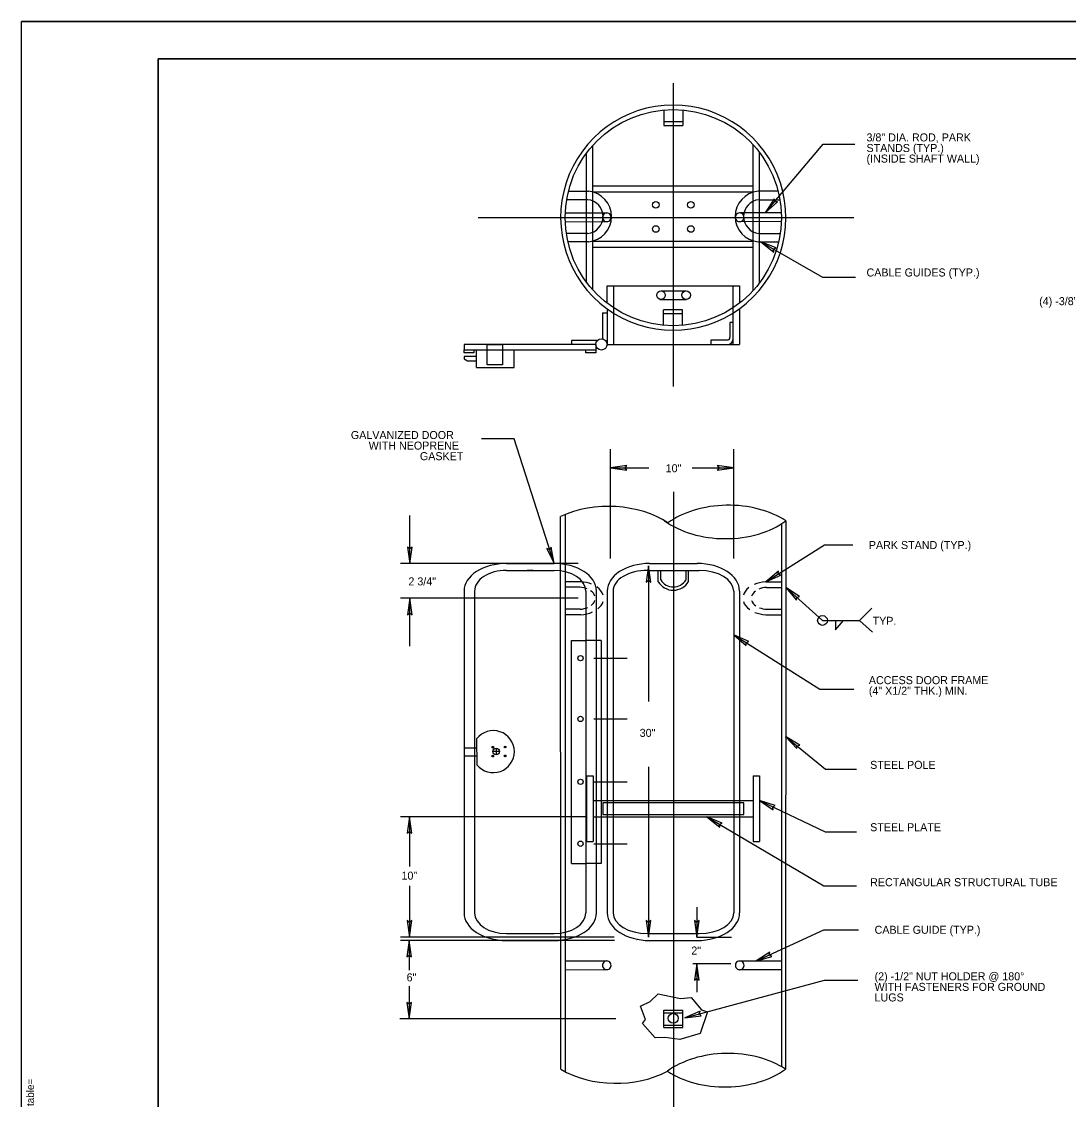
# Model space of a CAD drawing. Extents: x 507349 to 508397, y 495548 to 496208.
# Drawn here: x 507349.1 to 507771.9, y 495772.4 to 496207.8 of the extents above; entities that cross this region are included whole.
import ezdxf

# ---------------------------------------------------------------- set-up
doc = ezdxf.new("R2010")
doc.units = 0
doc.layers.add('1', color=7, linetype='Continuous')
doc.layers.add('41', color=7, linetype='Continuous')

msp = doc.modelspace()

# ---------------------------------------------------------------- linework, layer by layer
at = {"layer": '1'}
for p, q in [((508397.25, 496207.77), (507349.07, 496207.77)), ((507404.25, 496192.77), (507404.25, 495562.77)), ((508394.25, 496192.77), (507404.25, 496192.77)), ((507612.27, 496182.95), (507612.27, 496060.31)), ((507608.49, 496172.07), (507608.49, 496165.84)), ((507616.11, 496172.06), (507616.11, 496165.84)), ((507608.49, 496167.38), (507616.11, 496167.38)), ((507608.49, 496165.84), (507616.11, 496165.84)), ((507579.73, 496099.48), (507579.73, 496157.68)), ((507644.48, 496099.1), (507644.48, 496158.06)), ((507647.1, 496102.26), (507647.1, 496154.9)), ((507649.42, 496130.45), (507672.82, 496158.22)), ((507672.82, 496158.22), (507685.67, 496158.22)), ((507577.27, 496102.5), (507577.27, 496154.66)), ((507569.94, 496139.23), (507578.09, 496139.23)), ((507579.73, 496141.41), (507644.48, 496141.41)), ((507579.73, 496138.93), (507644.48, 496138.93)), ((507654.67, 496139.23), (507646.52, 496139.23)), ((507577.75, 496135.82), (507569.22, 496135.82)), ((507646.86, 496135.82), (507655.32, 496135.82)), ((507533.49, 496128.58), (507685.26, 496128.58)), ((507568.62, 496130.45), (507585.5, 496130.45)), ((507655.89, 496130.45), (507639.01, 496130.45)), ((507568.61, 496126.92), (507585.46, 496126.96)), ((507655.9, 496126.92), (507639.05, 496126.96)), ((507577.71, 496122.19), (507569.08, 496122.19)), ((507646.89, 496122.19), (507655.52, 496122.19)), ((507578.05, 496118.79), (507569.73, 496118.79)), ((507579.73, 496119.1), (507644.48, 496119.1)), ((507579.73, 496116.62), (507644.48, 496116.62)), ((507646.56, 496118.79), (507654.87, 496118.79)), ((507647.58, 496118.79), (507672.59, 496104.53)), ((507672.59, 496104.53), (507685.9, 496104.53)), ((507585.52, 496101.05), (507639.02, 496101.05)), ((507585.52, 496094.08), (507585.52, 496101.05)), ((507588.11, 496101.05), (507588.11, 496077.36)), ((507607.33, 496099.01), (507617.47, 496098.98)), ((507636.39, 496101.05), (507636.39, 496077.36)), ((507639.02, 496101.05), (507639.02, 496094.08)), ((507606.83, 496095.57), (507617.65, 496095.5)), ((507583.74, 496090.06), (507583.74, 496079.59)), ((507583.74, 496090.06), (507585.52, 496090.06)), ((507585.52, 496091.8), (507585.52, 496077.36)), ((507615.97, 496091.31), (507608.35, 496091.31)), ((507608.35, 496085.09), (507608.35, 496091.31)), ((507615.97, 496089.77), (507608.35, 496089.77)), ((507615.97, 496085.08), (507615.97, 496091.31)), ((507639.02, 496091.8), (507639.02, 496077.36)), ((507636.39, 496086.23), (507635.07, 496086.23)), ((507635.07, 496086.23), (507635.07, 496080.27)), ((507580.94, 496077.36), (507527.77, 496077.36)), ((507527.77, 496077.36), (507527.77, 496075.21)), ((507581.6, 496078.97), (507571.13, 496078.97)), ((507571.13, 496078.97), (507571.13, 496077.36)), ((507580.94, 496077.36), (507580.94, 496075.21)), ((507585.52, 496077.36), (507639.02, 496077.36)), ((507627.58, 496077.36), (507627.58, 496079.18)), ((507627.58, 496079.18), (507634.01, 496079.18)), ((507527.77, 496075.21), (507580.94, 496075.21)), ((507532.86, 496072.45), (507527.77, 496072.45)), ((507527.77, 496072.45), (507527.77, 496071.52)), ((507532.86, 496068.01), (507532.86, 496075.21)), ((507548.08, 496068.01), (507548.08, 496075.21)), ((507527.77, 496071.52), (507529.14, 496070.76)), ((507529.14, 496070.76), (507532.86, 496070.76)), ((507532.86, 496068.01), (507548.08, 496068.01)), ((507548, 496039.28), (507534.76, 496039.28)), ((507564.11, 495988.88), (507548, 496039.28)), ((507586.88, 495990.88), (507586.88, 496035.07)), ((507636.68, 495990.88), (507636.68, 496035.07)), ((507586.88, 496027.5), (507602.38, 496027.5)), ((507619.89, 496027.5), (507636.68, 496027.5)), ((507612.32, 496017.77), (507612.32, 495762.93)), ((507505.94, 495988.88), (507505.94, 496008.23)), ((507566.8, 495988.88), (507566.79, 496007.89)), ((507568.62, 496008.68), (507568.62, 495783.63)), ((507655.93, 496004.84), (507655.93, 495785.68)), ((507657.75, 496006.11), (507657.54, 495784.66)), ((507649.6, 495981.46), (507673.42, 495996.39)), ((507673.42, 495996.39), (507684.86, 495996.39)), ((507573.92, 495988.88), (507502.11, 495988.88)), ((507544.87, 495988.88), (507564.11, 495988.88)), ((507544.87, 495986.1), (507564.11, 495986.1)), ((507555.72, 495986.1), (507553.26, 495986.1)), ((507566.87, 495836.61), (507566.8, 495988.88)), ((507601.88, 495986.1), (507622.76, 495986.1)), ((507602.23, 495988), (507602.23, 495933.15)), ((507602.7, 495988.88), (507621.94, 495988.88)), ((507606.19, 495981.53), (507606.19, 495986.1)), ((507607.21, 495982.29), (507607.21, 495986.1)), ((507617.43, 495982.3), (507617.43, 495986.1)), ((507618.45, 495981.55), (507618.45, 495986.1)), ((507574.9, 495981.48), (507568.62, 495981.48)), ((507649.6, 495981.46), (507655.93, 495981.46)), ((507527.77, 495977.75), (507527.77, 495847.74)), ((507532.05, 495977.75), (507532.05, 495914.35)), ((507574.58, 495979.26), (507568.62, 495979.26)), ((507576.94, 495977.75), (507576.94, 495847.74)), ((507581.21, 495847.74), (507581.21, 495977.75)), ((507585.6, 495977.75), (507585.6, 495847.74)), ((507587.96, 495977.75), (507587.96, 495847.74)), ((507636.68, 495977.75), (507636.68, 495847.74)), ((507636.68, 495977.75), (507636.68, 495847.74)), ((507639.08, 495977.75), (507639.08, 495847.74)), ((507649.95, 495979.25), (507655.93, 495979.25)), ((507657.75, 495979.25), (507672.55, 495965.87)), ((507573.92, 495974.83), (507502.11, 495974.83)), ((507505.94, 495955.48), (507505.94, 495974.83)), ((507574.61, 495970.39), (507568.62, 495970.39)), ((507574.95, 495968.18), (507568.62, 495968.18)), ((507649.65, 495968.17), (507655.93, 495968.17)), ((507649.98, 495970.38), (507655.93, 495970.38)), ((507687.54, 495965.87), (507692.48, 495970.78)), ((507672.55, 495965.87), (507687.54, 495965.87)), ((507677.74, 495965.87), (507677.74, 495962.06)), ((507677.74, 495962.06), (507681.07, 495965.87)), ((507687.54, 495965.87), (507692.74, 495961.16)), ((507636.68, 495960.06), (507671.53, 495938.17)), ((507571.13, 495957.74), (507577.17, 495957.74)), ((507571.13, 495867.75), (507571.13, 495957.74)), ((507583.22, 495957.74), (507577.17, 495957.74)), ((507583.22, 495957.74), (507583.22, 495867.75)), ((507580.24, 495950.64), (507593.63, 495950.64)), ((507671.53, 495938.17), (507685.22, 495938.17)), ((507580.24, 495926.11), (507593.63, 495926.11)), ((507532.86, 495918.08), (507532.98, 495907.58)), ((507657.67, 495919.01), (507673.72, 495905.87)), ((507532.9, 495914.35), (507527.77, 495914.35)), ((507527.77, 495914.35), (507527.77, 495912.75)), ((507527.77, 495912.23), (507527.77, 495911.13)), ((507527.77, 495911.13), (507532.94, 495911.13)), ((507532.05, 495914.35), (507532.05, 495911.13)), ((507532.05, 495911.13), (507532.05, 495847.74)), ((507539.72, 495911.09), (507539.05, 495911.07)), ((507539.75, 495914.72), (507539.09, 495914.7)), ((507539.4, 495910.7), (507539.4, 495911.4)), ((507539.43, 495914.34), (507539.43, 495915.03)), ((507542.14, 495912.89), (507539.46, 495912.89)), ((507540.84, 495911.6), (507540.84, 495914.28)), ((507544.69, 495911.19), (507544.03, 495911.17)), ((507544.71, 495914.75), (507544.05, 495914.74)), ((507544.38, 495910.8), (507544.38, 495911.5)), ((507544.39, 495914.37), (507544.39, 495915.07)), ((507602.23, 495906.71), (507602.23, 495838.01)), ((507577.27, 495903.17), (507579.89, 495903.17)), ((507577.27, 495903.17), (507577.27, 495876.57)), ((507579.89, 495903.17), (507579.89, 495876.57)), ((507644.48, 495903.17), (507647.1, 495903.17)), ((507644.48, 495903.17), (507644.48, 495876.57)), ((507647.1, 495903.17), (507647.1, 495876.57)), ((507673.72, 495905.87), (507686.31, 495905.87)), ((507580.24, 495900.69), (507593.63, 495900.69)), ((507577.27, 495886.58), (507577.27, 495893.15)), ((507579.89, 495893.15), (507579.89, 495886.58)), ((507579.89, 495893.15), (507587.57, 495893.15)), ((507587.57, 495893.15), (507636.68, 495893.15)), ((507636.68, 495893.15), (507644.48, 495893.15)), ((507647.1, 495893.15), (507647.1, 495886.58)), ((507647.1, 495893.15), (507673.68, 495880.44)), ((507577.27, 495886.58), (507502.11, 495886.58)), ((507505.71, 495886.58), (507505.71, 495866.48)), ((507579.89, 495886.58), (507587.57, 495886.58)), ((507587.57, 495886.58), (507636.68, 495886.58)), ((507625.81, 495886.58), (507673.07, 495858.72)), ((507636.68, 495886.58), (507644.48, 495886.58)), ((507673.68, 495880.44), (507686.29, 495880.44)), ((507577.27, 495876.57), (507579.89, 495876.57)), ((507644.48, 495876.57), (507647.1, 495876.57)), ((507580.24, 495875.68), (507593.63, 495875.68)), ((507571.13, 495867.75), (507577.17, 495867.75)), ((507583.22, 495867.75), (507577.17, 495867.75)), ((507505.71, 495858.73), (507505.71, 495838.01)), ((507673.07, 495858.72), (507686.31, 495858.72)), ((507621.73, 495850.13), (507621.73, 495838.01)), ((507588.36, 495838.01), (507502.11, 495838.01)), ((507544.87, 495839.39), (507564.11, 495839.39)), ((507597.85, 495837.36), (507597.85, 495837.36)), ((507601.91, 495839.39), (507622.79, 495839.39)), ((507621.73, 495838.01), (507635.75, 495838.01)), ((507645.63, 495828.31), (507673.15, 495840.85)), ((507673.15, 495840.85), (507687.03, 495840.85)), ((507588.58, 495836.61), (507502.11, 495836.61)), ((507505.68, 495836.61), (507505.68, 495824.62)), ((507544.87, 495836.61), (507564.11, 495836.61)), ((507566.89, 495784.59), (507566.87, 495836.61)), ((507597.33, 495836.61), (507597.33, 495836.61)), ((507597.37, 495836.61), (507597.37, 495836.61)), ((507602.73, 495835.72), (507602.73, 495835.72)), ((507602.74, 495836.61), (507621.98, 495836.61)), ((507602.85, 495836.48), (507602.85, 495836.48)), ((507568.62, 495828.33), (507585.5, 495828.33)), ((507655.93, 495828.31), (507639.05, 495828.31)), ((507568.61, 495824.8), (507585.46, 495824.84)), ((507635.53, 495827.17), (507620.21, 495827.17)), ((507621.73, 495827.17), (507621.73, 495815.7)), ((507655.94, 495824.78), (507639.09, 495824.81)), ((507616.97, 495805.39), (507673.36, 495820.56)), ((507673.36, 495820.56), (507686.82, 495820.56)), ((507505.68, 495818.19), (507505.68, 495804.93)), ((507599.05, 495810.14), (507602.91, 495811.96)), ((507602.91, 495811.96), (507606.22, 495815.1)), ((507606.22, 495815.1), (507615.26, 495813.13)), ((507615.26, 495813.13), (507619.48, 495813.53)), ((507619.48, 495813.53), (507623.7, 495808.62)), ((507601.1, 495804.7), (507599.05, 495810.14)), ((507608.52, 495801.45), (507608.52, 495808.41)), ((507608.52, 495808.41), (507616.13, 495808.41)), ((507608.52, 495807.4), (507616.13, 495807.4)), ((507616.13, 495801.45), (507616.13, 495808.41)), ((507626.11, 495807.84), (507623.1, 495799.01)), ((507623.7, 495808.62), (507626.11, 495807.84)), ((507589.03, 495804.93), (507501.9, 495804.93)), ((507599.9, 495803.13), (507601.1, 495804.7)), ((507605.02, 495797.25), (507599.9, 495803.13)), ((507608.52, 495802.45), (507616.13, 495802.45)), ((507608.52, 495801.45), (507616.13, 495801.45)), ((507623.1, 495799.01), (507614.96, 495796.66)), ((507608.93, 495797.44), (507605.02, 495797.25)), ((507614.96, 495796.66), (507608.93, 495797.44))]:
    msp.add_line(p, q, dxfattribs=at)
for points in [[(507649.42, 496130.45), (507654.41, 496134.9), (507653.23, 496134.97), (507652.96, 496136.12)], [(507649.42, 496130.45), (507654.41, 496134.9), (507653.23, 496134.97), (507652.96, 496136.12)], [(507647.58, 496118.79), (507652.86, 496114.69), (507652.71, 496115.86), (507653.79, 496116.33)], [(507647.58, 496118.79), (507652.86, 496114.69), (507652.71, 496115.86), (507653.79, 496116.33)], [(507537.12, 496077.36), (507543.35, 496077.36), (507543.35, 496069.15), (507537.12, 496069.15)], [(507527.77, 496075.21), (507531.69, 496075.21), (507531.69, 496074.01), (507527.77, 496074.01)], [(507577.02, 496075.21), (507580.94, 496075.21), (507580.94, 496074.01), (507577.02, 496074.01)], [(507586.88, 496027.5), (507593.49, 496026.56), (507592.79, 496027.5), (507593.49, 496028.45)], [(507586.88, 496027.5), (507593.49, 496026.56), (507592.79, 496027.5), (507593.49, 496028.45)], [(507636.68, 496027.5), (507630.06, 496028.45), (507630.77, 496027.5), (507630.06, 496026.56)], [(507636.68, 496027.5), (507630.06, 496028.45), (507630.77, 496027.5), (507630.06, 496026.56)], [(507505.94, 495988.88), (507506.88, 495995.5), (507505.94, 495994.79), (507504.99, 495995.5)], [(507505.94, 495988.88), (507506.88, 495995.5), (507505.94, 495994.79), (507504.99, 495995.5)], [(507564.11, 495988.88), (507563, 495995.47), (507562.31, 495994.51), (507561.2, 495994.89)], [(507564.11, 495988.88), (507563, 495995.47), (507562.31, 495994.51), (507561.2, 495994.89)], [(507602.23, 495988), (507601.28, 495981.39), (507602.23, 495982.09), (507603.17, 495981.39)], [(507602.23, 495988), (507601.28, 495981.39), (507602.23, 495982.09), (507603.17, 495981.39)], [(507649.6, 495981.46), (507655.71, 495984.17), (507654.61, 495984.6), (507654.71, 495985.77)], [(507649.6, 495981.46), (507655.71, 495984.17), (507654.61, 495984.6), (507654.71, 495985.77)], [(507657.75, 495979.25), (507662.02, 495974.11), (507662.13, 495975.29), (507663.29, 495975.51)], [(507657.75, 495979.25), (507662.02, 495974.11), (507662.13, 495975.29), (507663.29, 495975.51)], [(507505.94, 495974.83), (507504.99, 495968.21), (507505.94, 495968.92), (507506.88, 495968.21)], [(507505.94, 495974.83), (507504.99, 495968.21), (507505.94, 495968.92), (507506.88, 495968.21)], [(507636.68, 495960.06), (507641.78, 495955.75), (507641.68, 495956.92), (507642.78, 495957.35)], [(507636.68, 495960.06), (507641.78, 495955.75), (507641.68, 495956.92), (507642.78, 495957.35)], [(507657.67, 495919.01), (507662.19, 495914.09), (507662.24, 495915.27), (507663.39, 495915.55)], [(507657.67, 495919.01), (507662.19, 495914.09), (507662.24, 495915.27), (507663.39, 495915.55)], [(507583.83, 495887.5), (507640.71, 495887.5), (507640.71, 495892.21), (507583.83, 495892.21)], [(507647.1, 495893.15), (507652.66, 495889.45), (507652.43, 495890.6), (507653.48, 495891.15)], [(507647.1, 495893.15), (507652.66, 495889.45), (507652.43, 495890.6), (507653.48, 495891.15)], [(507505.71, 495886.58), (507504.77, 495879.97), (507505.71, 495880.67), (507506.66, 495879.97)], [(507505.71, 495886.58), (507504.77, 495879.97), (507505.71, 495880.67), (507506.66, 495879.97)], [(507625.81, 495886.58), (507631.03, 495882.41), (507630.89, 495883.58), (507631.99, 495884.04)], [(507625.81, 495886.58), (507631.03, 495882.41), (507630.89, 495883.58), (507631.99, 495884.04)], [(507505.71, 495838.01), (507506.66, 495844.62), (507505.71, 495843.91), (507504.77, 495844.62)], [(507505.71, 495838.01), (507506.66, 495844.62), (507505.71, 495843.91), (507504.77, 495844.62)], [(507602.23, 495838.01), (507603.17, 495844.62), (507602.23, 495843.91), (507601.28, 495844.62)], [(507602.23, 495838.01), (507603.17, 495844.62), (507602.23, 495843.91), (507601.28, 495844.62)], [(507621.73, 495838.01), (507622.68, 495844.62), (507621.73, 495843.91), (507620.79, 495844.62)], [(507621.73, 495838.01), (507622.68, 495844.62), (507621.73, 495843.91), (507620.79, 495844.62)], [(507505.68, 495836.61), (507504.73, 495829.99), (507505.68, 495830.7), (507506.62, 495829.99)], [(507505.68, 495836.61), (507504.73, 495829.99), (507505.68, 495830.7), (507506.62, 495829.99)], [(507645.63, 495828.31), (507652.04, 495830.2), (507651, 495830.76), (507651.25, 495831.92)], [(507645.63, 495828.31), (507652.04, 495830.2), (507651, 495830.76), (507651.25, 495831.92)], [(507621.73, 495827.17), (507620.79, 495820.56), (507621.73, 495821.27), (507622.68, 495820.56)], [(507621.73, 495827.17), (507620.79, 495820.56), (507621.73, 495821.27), (507622.68, 495820.56)], [(507505.68, 495804.93), (507506.62, 495811.54), (507505.68, 495810.83), (507504.73, 495811.54)], [(507505.68, 495804.93), (507506.62, 495811.54), (507505.68, 495810.83), (507504.73, 495811.54)], [(507616.97, 495805.39), (507623.61, 495806.2), (507622.68, 495806.93), (507623.12, 495808.02)], [(507616.97, 495805.39), (507623.61, 495806.2), (507622.68, 495806.93), (507623.12, 495808.02)]]:
    msp.add_lwpolyline(points, close=True, dxfattribs=at)
for centre, radius in [((507612.27, 496128.58), 43.66), ((507605.23, 496133.78), 1.33), ((507619.42, 496133.78), 1.33), ((507605.23, 496123.99), 1.33), ((507619.42, 496123.99), 1.33), ((507607.33, 496097.23), 1.74), ((507617.47, 496097.23), 1.74), ((507583.23, 496077.36), 2.29), ((507672.55, 495965.87), 1.97), ((507574.82, 495950.64), 1.08), ((507574.82, 495926.11), 1.08), ((507539.37, 495911.06), 0.336), ((507539.41, 495914.69), 0.336), ((507540.79, 495912.92), 1.32), ((507544.35, 495911.16), 0.336), ((507544.37, 495914.73), 0.336), ((507574.82, 495900.69), 1.08), ((507574.82, 495875.68), 1.08), ((507612.27, 495805.18), 2.03)]:
    msp.add_circle(centre, radius, dxfattribs=at)
for centre, radius, start, end in [((507612.27, 496128.58), 45.48, 306.0278, 233.9722), ((507577.06, 496129.01), 10.27, 275.5205, 84.2133), ((507647.55, 496129.01), 10.27, 95.7867, 264.4795), ((507577.06, 496129.01), 6.85, 275.5205, 84.2133), ((507647.55, 496129.01), 6.85, 95.7867, 264.4795), ((507585.43, 496128.7), 1.75, 90, 270.8073), ((507585.43, 496128.7), 1.75, 269.5929, 90), ((507639.07, 496128.7), 1.75, 90, 270.4071), ((507639.07, 496128.7), 1.75, 269.1927, 90), ((507612.27, 496128.44), 45.37, 233.8698, 306.1302), ((507634.27, 496079.99), 0.848, 251.8447, 19.3955), ((507633.93, 496079.81), 2.54, 285.2657, 345.8918), ((507612.31, 495985.22), 7.15, 211.1334, 329.0538), ((507612.32, 495985.37), 5.96, 211.1334, 329.0538), ((507539.6, 495912.9), 8.49, 218.8583, 142.4741), ((507585.43, 495826.58), 1.75, 90, 270.8073), ((507585.43, 495826.58), 1.75, 269.5929, 90), ((507639.11, 495826.56), 1.75, 90, 270.4071), ((507639.11, 495826.56), 1.75, 269.1927, 90)]:
    msp.add_arc(centre, radius, start, end, dxfattribs=at)
for centre, major_axis, ratio, start_param, end_param in [((507586.12, 495990.4), (-33.09, 0), 0.650826, 3.901706, 5.336018), ((507634.54, 495991.19), (32.61, 0), 0.650826, 0.778611, 2.417842), ((507633.32, 496020.12), (32.59, 0), 0.650826, 3.860133, 5.55989), ((507544.87, 495977.75), (17.1, 0), 0.650826, 1.570796, 3.141593), ((507544.87, 495977.75), (12.83, 0), 0.650826, 1.570796, 3.141593), ((507564.11, 495977.75), (17.1, 0), 0.650826, 0, 1.570796), ((507564.11, 495977.75), (12.83, 0), 0.650826, 0, 1.570796), ((507602.7, 495977.75), (17.1, 0), 0.650826, 1.570796, 3.141593), ((507601.88, 495977.75), (13.92, 0), 0.599762, 1.570796, 3.141593), ((507621.94, 495977.75), (17.1, 0), 0.650826, 0, 1.570796), ((507622.76, 495977.75), (13.92, 0), 0.599762, 0, 1.570796), ((507573.92, 495974.83), (-10.26, 0), 0.650826, 4.160961, 4.616038), ((507650.64, 495974.82), (10.26, 0), 0.650826, 1.671793, 2.164719), ((507573.92, 495974.83), (-6.84, 0), 0.650826, 4.160961, 4.616038), ((507573.92, 495974.83), (-6.84, 0), 0.650826, 3.339558, 3.897606), ((507573.92, 495974.83), (-10.26, 0), 0.650826, 3.339558, 3.897606), ((507650.64, 495974.82), (10.26, 0), 0.650826, 2.438892, 2.942904), ((507650.64, 495974.82), (6.84, 0), 0.650826, 2.438892, 2.942904), ((507650.64, 495974.82), (6.84, 0), 0.650826, 1.671793, 2.164719), ((507573.92, 495974.83), (-6.84, 0), 0.650826, 2.438892, 2.942904), ((507573.92, 495974.83), (-10.26, 0), 0.650826, 2.438892, 2.942904), ((507650.64, 495974.82), (10.26, 0), 0.650826, 3.339558, 3.897606), ((507650.64, 495974.82), (6.84, 0), 0.650826, 3.339558, 3.897606), ((507573.92, 495974.83), (-6.84, 0), 0.650826, 1.671793, 2.164719), ((507573.92, 495974.83), (-10.26, 0), 0.650826, 1.671793, 2.164719), ((507650.64, 495974.82), (10.26, 0), 0.650826, 4.160961, 4.616038), ((507650.64, 495974.82), (6.84, 0), 0.650826, 4.160961, 4.616038), ((507544.87, 495847.74), (17.1, 0), 0.650826, 3.141593, 4.712389), ((507544.87, 495847.74), (12.83, 0), 0.650826, 3.141593, 4.712389), ((507564.11, 495847.74), (12.83, 0), 0.650826, 4.712389, 6.283185), ((507564.11, 495847.74), (17.1, 0), 0.650826, 4.712389, 6.283185), ((507602.73, 495847.74), (17.1, 0), 0.650826, 3.141593, 4.712389), ((507601.91, 495847.74), (13.92, 0), 0.599762, 3.141593, 4.712389), ((507621.97, 495847.74), (17.1, 0), 0.650826, 4.712389, 6.283185), ((507622.79, 495847.74), (13.92, 0), 0.599762, 4.712389, 6.283185), ((507634.36, 495769.76), (32.61, 0), 0.650826, 0.778611, 2.417968), ((507633.14, 495798.69), (32.59, 0), 0.650826, 3.919211, 5.55989), ((507589.08, 495800.26), (-32.75, 0), 0.650826, 0.82611, 2.262673)]:
    msp.add_ellipse(centre, major_axis=major_axis, ratio=ratio, start_param=start_param, end_param=end_param, dxfattribs=at)
at = {"layer": '41'}
for points in [[(507349.07, 496207.77), (508397.25, 496207.77), (508397.25, 495547.77), (507349.07, 495547.77)], [(507404.25, 496192.77), (508394.25, 496192.77), (508394.25, 495562.77), (507404.25, 495562.77)]]:
    msp.add_lwpolyline(points, close=True, dxfattribs=at)

# ---------------------------------------------------------------- texts
at = {"layer": '1'}
for s, height, rotation, p in [('3/8" DIA. ROD, PARK ', 3.2338, 360, (507690.32, 496159.36)), ('STANDS (TYP.)', 3.2338, 360, (507690.32, 496155.08)), ('(INSIDE SHAFT WALL)', 3.2338, 360, (507690.32, 496150.81)), ('CABLE GUIDES (TYP.)', 3.2338, 360, (507690.32, 496104.8)), ('(4) -3/8" DIA. S.S. BOLT WITH S.S. HEX NUT', 3.2338, 360, (507760.05, 496093.22)), ('...................pentable..................', 0.0432, 90, (507354.07, 495785.84)), ('pen table=', 3, 90, (507354.07, 495761.93))]:
    msp.add_text(s, height=height, rotation=rotation, dxfattribs=at).set_placement(p)
for s, height, p in [('GALVANIZED DOOR ', 3.2338, (507482.07, 496039.15)), ('WITH NEOPRENE ', 3.2338, (507489.26, 496034.88)), ('GASKET ', 3.234, (507509.95, 496030.61)), ('10"', 3.234, (507609.21, 496025.73)), ('PARK STAND (TYP.)', 3.2338, (507691.26, 495994.71)), ('2 3/4"', 3.234, (507505.31, 495980.03)), ('TYP.', 3.234, (507692.78, 495964.11)), ('ACCESS DOOR FRAME', 3.2338, (507691.26, 495940.14)), ('(4" X1/2" THK.) MIN.', 3.2338, (507691.26, 495935.87)), ('30"', 3.234, (507598.72, 495918.86)), ('STEEL POLE', 3.234, (507691.79, 495905.93)), ('STEEL PLATE', 3.2338, (507691.79, 495880.75)), ('10"', 3.234, (507502.51, 495861.19)), ('RECTANGULAR STRUCTURAL TUBE', 3.2338, (507691.79, 495858.54)), ('CABLE GUIDE (TYP.)', 3.2338, (507693.58, 495839.32)), ('2"', 3.234, (507619.56, 495830.94)), ('(2) -1/2" NUT HOLDER @ 180%%d', 3.2338, (507693.58, 495820.53)), ('6"', 3.234, (507504.58, 495820.1)), ('WITH FASTENERS FOR GROUND', 3.2338, (507693.58, 495816.26)), ('LUGS', 3.234, (507693.58, 495811.99))]:
    msp.add_text(s, height=height, dxfattribs=at).set_placement(p)

doc.saveas('drawing.dxf')
